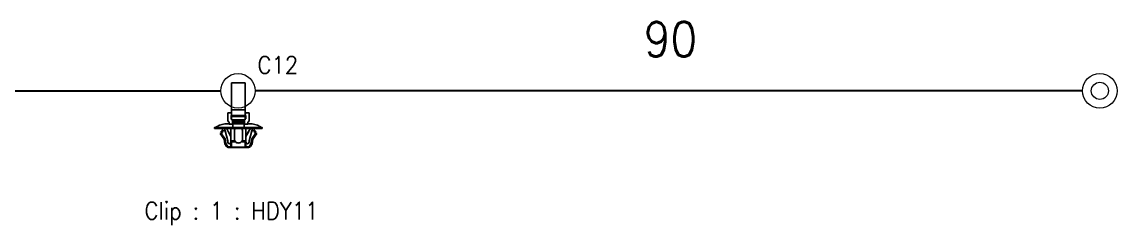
# Model space of a CAD drawing. Header units: inches. Extents: x 47316 to 59086, y 3141 to 11743.
# Drawn here: x 51448.6 to 51607.1, y 10928.3 to 10957.8 of the extents above; entities that cross this region are included whole.
import ezdxf

# ---------------------------------------------------------------- set-up
doc = ezdxf.new("R2010")
doc.units = ezdxf.units.IN
doc.header["$MEASUREMENT"] = 0
doc.styles.get("Standard").update_dxf_attribs({"font": ''})
doc.styles.add('样式 100', font='SimSun.ttf', dxfattribs={"width": 0.7, "height": 3.5})
doc.styles.get('Standard').set_extended_font_data('SimSun')
doc.linetypes.add('_VH_FELT_TAPE', pattern='A,0.4,-0.7,["FELT",Standard,S=0.3,R=0,X=-0.5,Y=-0.15],-0.7', length=1.8)

msp = doc.modelspace()

# ---------------------------------------------------------------- linework, layer by layer
at = {"color": 1, "ltscale": 0.378893}
msp.add_line((51478.94, 10945.03), (51478.94, 10948.93), dxfattribs=at)
at = {"color": 1, "ltscale": 0.15}
for p, q in [((51478.94, 10948.93), (51480.91, 10948.93)), ((51480.91, 10945.03), (51478.94, 10945.03)), ((51480.91, 10945.03), (51478.94, 10945.03)), ((51478.94, 10944.05), (51480.91, 10944.05)), ((51480.91, 10944.05), (51478.94, 10944.05)), ((51480.91, 10943.56), (51478.94, 10943.56)), ((51480.91, 10943.56), (51478.94, 10943.56)), ((51478.94, 10939.6), (51480.91, 10939.6)), ((51480.91, 10939.6), (51478.94, 10939.6))]:
    msp.add_line(p, q, dxfattribs=at)
at = {"color": 1, "ltscale": 0.0272}
msp.add_line((51478.94, 10948.84), (51478.94, 10948.93), dxfattribs=at)
at = {"color": 1, "ltscale": 0.37888}
msp.add_line((51478.94, 10945.03), (51478.94, 10948.93), dxfattribs=at)
at = {"color": 1, "ltscale": 0.027199}
msp.add_line((51478.94, 10948.93), (51478.94, 10948.84), dxfattribs=at)
at = {"color": 1, "ltscale": 0.378897}
msp.add_line((51480.91, 10948.93), (51480.91, 10945.03), dxfattribs=at)
at = {"color": 1, "ltscale": 0.215019}
msp.add_line((51480.91, 10946.25), (51480.91, 10948.93), dxfattribs=at)
at = {"color": 1, "ltscale": 0.315749}
msp.add_line((51480.91, 10948.93), (51480.91, 10945.37), dxfattribs=at)
at = {"color": 1, "ltscale": 0.378905}
msp.add_line((51480.91, 10945.03), (51480.91, 10948.93), dxfattribs=at)
at = {"color": 1, "ltscale": 0.315758}
msp.add_line((51480.91, 10948.93), (51480.91, 10945.37), dxfattribs=at)
at = {"color": 1, "ltscale": 0.179182}
msp.add_line((51480.91, 10946.39), (51480.91, 10948.74), dxfattribs=at)
at = {"color": 142, "linetype": '_VH_FELT_TAPE', "lineweight": 30, "ltscale": 5}
for p, q in [((51380.23, 10947.78), (51477.36, 10947.78)), ((51602.08, 10947.78), (51482.36, 10947.78))]:
    msp.add_line(p, q, dxfattribs=at)
at = {"color": 1, "ltscale": 0.142593}
msp.add_line((51478.94, 10946), (51478.94, 10947.87), dxfattribs=at)
at = {"color": 1, "ltscale": 0.142589}
msp.add_line((51478.94, 10947.87), (51478.94, 10946), dxfattribs=at)
at = {"color": 1, "ltscale": 0.026669}
for p, q in [((51480.91, 10946.39), (51480.91, 10946.04)), ((51480.91, 10946.04), (51480.91, 10946.39)), ((51480.91, 10946.25), (51480.91, 10945.9))]:
    msp.add_line(p, q, dxfattribs=at)
at = {"color": 1, "ltscale": 0.108633}
msp.add_line((51480.91, 10944.61), (51480.91, 10946.04), dxfattribs=at)
at = {"color": 1, "ltscale": 0.076392}
msp.add_line((51480.91, 10945.03), (51480.91, 10946.04), dxfattribs=at)
at = {"color": 1, "ltscale": 0.098454}
msp.add_line((51480.91, 10944.61), (51480.91, 10945.9), dxfattribs=at)
at = {"color": 1, "ltscale": 0.057913}
msp.add_line((51480.91, 10944.61), (51480.91, 10945.37), dxfattribs=at)
at = {"color": 1, "ltscale": 0.039999}
for p, q in [((51478.38, 10944.61), (51478.91, 10944.61)), ((51478.38, 10944.61), (51478.91, 10944.61)), ((51480.94, 10944.61), (51481.47, 10944.61)), ((51480.94, 10944.61), (51481.47, 10944.61))]:
    msp.add_line(p, q, dxfattribs=at)
at = {"color": 1, "ltscale": 0.022501}
for p, q in [((51478.38, 10944.61), (51478.38, 10944.31)), ((51478.38, 10944.31), (51478.38, 10944.61)), ((51481.47, 10944.61), (51481.47, 10944.31)), ((51481.47, 10944.61), (51481.47, 10944.31))]:
    msp.add_line(p, q, dxfattribs=at)
at = {"color": 1, "ltscale": 0.064999}
for p, q in [((51478.38, 10944.31), (51478.38, 10943.46)), ((51478.38, 10943.46), (51478.38, 10944.31)), ((51481.47, 10944.31), (51481.47, 10943.46)), ((51481.47, 10944.31), (51481.47, 10943.46))]:
    msp.add_line(p, q, dxfattribs=at)
at = {"color": 1, "ltscale": 0.002499}
for p, q in [((51478.87, 10944.18), (51478.91, 10944.18)), ((51478.91, 10944.18), (51478.87, 10944.18)), ((51478.91, 10944.18), (51478.87, 10944.18)), ((51478.91, 10944.61), (51478.94, 10944.61)), ((51478.94, 10944.38), (51478.91, 10944.38)), ((51478.91, 10944.38), (51478.94, 10944.38)), ((51478.94, 10943.75), (51478.91, 10943.75)), ((51478.91, 10943.75), (51478.94, 10943.75)), ((51478.94, 10943.75), (51478.91, 10943.75)), ((51480.91, 10944.61), (51480.94, 10944.61)), ((51480.94, 10944.38), (51480.91, 10944.38)), ((51480.91, 10944.38), (51480.94, 10944.38)), ((51480.94, 10943.75), (51480.91, 10943.75)), ((51480.91, 10943.75), (51480.94, 10943.75)), ((51480.94, 10943.75), (51480.91, 10943.75)), ((51480.97, 10944.18), (51480.94, 10944.18)), ((51480.97, 10944.18), (51480.94, 10944.18))]:
    msp.add_line(p, q, dxfattribs=at)
at = {"color": 1, "ltscale": 0.035001}
for p, q in [((51478.87, 10943.72), (51478.87, 10944.18)), ((51478.87, 10943.72), (51478.87, 10944.18)), ((51478.87, 10944.18), (51478.87, 10943.72)), ((51480.97, 10944.18), (51480.97, 10943.72)), ((51480.97, 10943.72), (51480.97, 10944.18)), ((51480.74, 10942.34), (51480.74, 10942.8)), ((51480.74, 10942.34), (51480.74, 10942.8))]:
    msp.add_line(p, q, dxfattribs=at)
at = {"color": 1, "ltscale": 0.004999}
for p, q in [((51478.94, 10943.72), (51478.87, 10943.72)), ((51478.87, 10943.72), (51478.94, 10943.72)), ((51480.97, 10943.72), (51480.91, 10943.72)), ((51480.91, 10943.72), (51480.97, 10943.72))]:
    msp.add_line(p, q, dxfattribs=at)
at = {"color": 1, "ltscale": 0.0175}
for p, q in [((51478.91, 10944.61), (51478.91, 10944.38)), ((51478.91, 10944.38), (51478.91, 10944.61)), ((51480.94, 10944.61), (51480.94, 10944.38)), ((51480.94, 10944.61), (51480.94, 10944.38)), ((51480.94, 10944.38), (51480.94, 10944.61))]:
    msp.add_line(p, q, dxfattribs=at)
at = {"color": 1, "ltscale": 2.6e-05}
for p, q in [((51478.91, 10944.61), (51478.91, 10944.61)), ((51480.94, 10944.61), (51480.94, 10944.61))]:
    msp.add_line(p, q, dxfattribs=at)
at = {"color": 1, "ltscale": 0.032501}
for p, q in [((51478.91, 10944.18), (51478.91, 10943.75)), ((51478.91, 10943.75), (51478.91, 10944.18)), ((51480.94, 10944.18), (51480.94, 10943.75)), ((51480.94, 10944.18), (51480.94, 10943.75))]:
    msp.add_line(p, q, dxfattribs=at)
at = {"color": 1, "ltscale": 0.154999}
for p, q in [((51480.94, 10944.18), (51478.91, 10944.18)), ((51478.91, 10944.18), (51480.94, 10944.18))]:
    msp.add_line(p, q, dxfattribs=at)
at = {"color": 1, "ltscale": 0.0644}
for p, q in [((51478.94, 10945.03), (51478.94, 10944.19)), ((51478.94, 10944.19), (51478.94, 10945.03)), ((51480.91, 10944.19), (51480.91, 10945.03)), ((51480.91, 10944.19), (51480.91, 10945.03))]:
    msp.add_line(p, q, dxfattribs=at)
at = {"color": 1, "ltscale": 0.0375}
for p, q in [((51478.94, 10943.56), (51478.94, 10944.05)), ((51478.94, 10943.56), (51478.94, 10944.05)), ((51480.91, 10944.05), (51480.91, 10943.56)), ((51480.91, 10943.56), (51480.91, 10944.05))]:
    msp.add_line(p, q, dxfattribs=at)
at = {"color": 1, "ltscale": 0.0075}
for p, q in [((51479.27, 10944.28), (51479.27, 10944.18)), ((51479.27, 10944.18), (51479.27, 10944.28)), ((51479.6, 10944.18), (51479.6, 10944.28)), ((51479.6, 10944.28), (51479.6, 10944.18)), ((51480.25, 10944.28), (51480.25, 10944.18)), ((51480.25, 10944.18), (51480.25, 10944.28)), ((51480.58, 10944.18), (51480.58, 10944.28)), ((51480.58, 10944.28), (51480.58, 10944.18)), ((51476.48, 10942.44), (51476.48, 10942.34)), ((51476.48, 10942.34), (51476.48, 10942.44)), ((51479.1, 10942.34), (51479.1, 10942.44)), ((51479.1, 10942.44), (51479.1, 10942.34)), ((51480.74, 10942.44), (51480.74, 10942.34)), ((51480.74, 10942.34), (51480.74, 10942.44)), ((51483.37, 10942.44), (51483.37, 10942.34)), ((51483.37, 10942.34), (51483.37, 10942.44)), ((51478.57, 10939.55), (51478.57, 10939.65)), ((51478.57, 10939.55), (51478.57, 10939.65)), ((51481.01, 10939.55), (51481.01, 10939.65)), ((51481.28, 10939.65), (51481.28, 10939.55)), ((51481.28, 10939.65), (51481.28, 10939.55))]:
    msp.add_line(p, q, dxfattribs=at)
at = {"color": 1, "ltscale": 0.000368}
msp.add_line((51479.27, 10944.19), (51479.27, 10944.18), dxfattribs=at)
at = {"color": 1, "ltscale": 0.025}
for p, q in [((51479.27, 10944.19), (51479.6, 10944.19)), ((51479.27, 10944.19), (51479.6, 10944.19)), ((51480.25, 10944.19), (51480.58, 10944.19)), ((51480.25, 10944.19), (51480.58, 10944.19)), ((51480.25, 10944.18), (51480.58, 10944.18)), ((51481.47, 10944.28), (51481.47, 10944.61))]:
    msp.add_line(p, q, dxfattribs=at)
at = {"color": 1, "ltscale": 0.023056}
msp.add_line((51479.29, 10944.18), (51479.6, 10944.18), dxfattribs=at)
at = {"color": 1, "ltscale": 0.000322}
msp.add_line((51480.25, 10944.18), (51480.25, 10944.19), dxfattribs=at)
at = {"color": 1, "ltscale": 0.002502}
msp.add_line((51480.91, 10943.72), (51480.91, 10943.75), dxfattribs=at)
at = {"color": 1, "ltscale": 0.021939}
msp.add_line((51480.94, 10944.18), (51480.94, 10943.89), dxfattribs=at)
at = {"color": 1, "ltscale": 0.010562}
msp.add_line((51480.94, 10943.75), (51480.94, 10943.89), dxfattribs=at)
at = {"color": 1, "ltscale": 0.000629}
msp.add_line((51480.97, 10944.18), (51480.97, 10944.18), dxfattribs=at)
at = {"color": 1, "ltscale": 0.0625}
msp.add_line((51481.47, 10943.46), (51481.47, 10944.28), dxfattribs=at)
at = {"color": 1, "ltscale": 0.2}
for p, q in [((51476.48, 10942.44), (51479.1, 10942.44)), ((51479.1, 10942.44), (51476.48, 10942.44)), ((51479.1, 10942.34), (51476.48, 10942.34)), ((51479.1, 10942.34), (51476.48, 10942.34)), ((51480.74, 10942.44), (51483.37, 10942.44)), ((51480.74, 10942.44), (51483.37, 10942.44)), ((51480.74, 10942.34), (51483.37, 10942.34)), ((51483.37, 10942.34), (51480.74, 10942.34))]:
    msp.add_line(p, q, dxfattribs=at)
at = {"color": 1, "ltscale": 0.087396}
for p, q in [((51476.48, 10942.34), (51477.62, 10942.34)), ((51476.48, 10942.34), (51477.62, 10942.34)), ((51483.37, 10942.34), (51482.22, 10942.34))]:
    msp.add_line(p, q, dxfattribs=at)
at = {"color": 1, "ltscale": 0.027499}
for p, q in [((51477.63, 10941.98), (51477.63, 10942.34)), ((51477.63, 10942.34), (51477.63, 10941.98)), ((51482.22, 10941.98), (51482.22, 10942.34)), ((51482.22, 10942.34), (51482.22, 10941.98))]:
    msp.add_line(p, q, dxfattribs=at)
at = {"color": 1, "ltscale": 0.020602}
for p, q in [((51477.9, 10942.34), (51478.17, 10942.34)), ((51477.9, 10942.34), (51478.17, 10942.34)), ((51481.95, 10942.34), (51481.68, 10942.34))]:
    msp.add_line(p, q, dxfattribs=at)
at = {"color": 1, "ltscale": 0.028456}
for p, q in [((51478, 10941.98), (51477.9, 10942.34)), ((51477.9, 10942.34), (51478, 10941.98)), ((51481.85, 10941.98), (51481.95, 10942.34)), ((51481.95, 10942.34), (51481.85, 10941.98))]:
    msp.add_line(p, q, dxfattribs=at)
at = {"color": 1, "ltscale": 0.047501}
for p, q in [((51478.58, 10943), (51477.95, 10943)), ((51477.95, 10943), (51478.58, 10943)), ((51481.89, 10943), (51481.27, 10943)), ((51481.27, 10943), (51481.89, 10943))]:
    msp.add_line(p, q, dxfattribs=at)
at = {"color": 1, "ltscale": 0.015242}
for p, q in [((51478.27, 10942.17), (51478.17, 10942.34)), ((51481.68, 10942.34), (51481.58, 10942.17))]:
    msp.add_line(p, q, dxfattribs=at)
at = {"color": 1, "ltscale": 0.015215}
msp.add_line((51478.17, 10942.34), (51478.27, 10942.17), dxfattribs=at)
at = {"color": 1, "ltscale": 0.026985}
for p, q in [((51478.45, 10941.86), (51478.27, 10942.17)), ((51481.58, 10942.17), (51481.4, 10941.86))]:
    msp.add_line(p, q, dxfattribs=at)
at = {"color": 1, "ltscale": 0.02701}
msp.add_line((51478.27, 10942.17), (51478.45, 10941.86), dxfattribs=at)
at = {"color": 1, "ltscale": 0.017476}
for p, q in [((51478.58, 10943.18), (51478.58, 10942.95)), ((51481.27, 10943.18), (51481.27, 10942.95))]:
    msp.add_line(p, q, dxfattribs=at)
at = {"color": 1, "ltscale": 0.017471}
for p, q in [((51478.58, 10942.95), (51478.58, 10943.18)), ((51481.27, 10942.95), (51481.27, 10943.18))]:
    msp.add_line(p, q, dxfattribs=at)
at = {"color": 1, "ltscale": 0.00369}
for p, q in [((51478.58, 10943), (51478.58, 10942.95)), ((51481.27, 10942.95), (51481.27, 10943))]:
    msp.add_line(p, q, dxfattribs=at)
at = {"color": 1, "ltscale": 0.089999}
for p, q in [((51478.84, 10941.16), (51478.84, 10942.34)), ((51478.84, 10942.34), (51478.84, 10941.16)), ((51481.01, 10942.34), (51481.01, 10941.16)), ((51481.01, 10941.16), (51481.01, 10942.34))]:
    msp.add_line(p, q, dxfattribs=at)
at = {"color": 1, "ltscale": 0.040002}
for p, q in [((51479.07, 10943.03), (51479.07, 10943.56)), ((51479.07, 10943.03), (51479.07, 10943.56)), ((51479.07, 10943.56), (51479.07, 10943.03)), ((51480.78, 10943.56), (51480.78, 10943.03)), ((51480.78, 10943.03), (51480.78, 10943.56))]:
    msp.add_line(p, q, dxfattribs=at)
at = {"color": 1, "ltscale": 0.017502}
for p, q in [((51479.07, 10943.56), (51479.3, 10943.56)), ((51480.55, 10943.56), (51480.78, 10943.56))]:
    msp.add_line(p, q, dxfattribs=at)
at = {"color": 1, "ltscale": 0.129999}
for p, q in [((51480.78, 10943.03), (51479.07, 10943.03)), ((51479.07, 10943.03), (51480.78, 10943.03))]:
    msp.add_line(p, q, dxfattribs=at)
at = {"color": 1, "ltscale": 0.040569}
for p, q in [((51479.1, 10942.44), (51479.1, 10942.97)), ((51480.74, 10942.97), (51480.74, 10942.44))]:
    msp.add_line(p, q, dxfattribs=at)
at = {"color": 1, "ltscale": 0.125}
for p, q in [((51479.1, 10942.97), (51480.74, 10942.97)), ((51480.74, 10942.97), (51479.1, 10942.97)), ((51479.1, 10942.44), (51480.74, 10942.44)), ((51480.74, 10942.44), (51479.1, 10942.44)), ((51479.1, 10942.34), (51480.74, 10942.34)), ((51480.74, 10942.34), (51479.1, 10942.34))]:
    msp.add_line(p, q, dxfattribs=at)
at = {"color": 1, "ltscale": 0.040567}
for p, q in [((51479.1, 10942.97), (51479.1, 10942.44)), ((51480.74, 10942.97), (51480.74, 10942.44))]:
    msp.add_line(p, q, dxfattribs=at)
at = {"color": 1, "ltscale": 0.02751}
msp.add_line((51479.1, 10942.44), (51479.1, 10942.8), dxfattribs=at)
msp.add_line((51479.1, 10942.44), (51479.1, 10942.8), dxfattribs=at)
at = {"color": 1, "ltscale": 0.00087}
for p, q in [((51479.3, 10943.55), (51479.3, 10943.56)), ((51479.3, 10943.56), (51479.3, 10943.55)), ((51480.55, 10943.55), (51480.55, 10943.56)), ((51480.55, 10943.56), (51480.55, 10943.55))]:
    msp.add_line(p, q, dxfattribs=at)
at = {"color": 1, "ltscale": 0.095001}
for p, q in [((51480.55, 10943.55), (51479.3, 10943.55)), ((51479.3, 10943.55), (51480.55, 10943.55)), ((51480.55, 10943.45), (51479.3, 10943.45)), ((51479.3, 10943.45), (51480.55, 10943.45)), ((51479.3, 10943.21), (51480.55, 10943.21)), ((51480.55, 10943.21), (51479.3, 10943.21)), ((51479.3, 10943.05), (51480.55, 10943.05))]:
    msp.add_line(p, q, dxfattribs=at)
at = {"color": 1, "ltscale": 0.007443}
for p, q in [((51479.3, 10943.45), (51479.3, 10943.55)), ((51479.3, 10943.55), (51479.3, 10943.45)), ((51480.55, 10943.45), (51480.55, 10943.55)), ((51480.55, 10943.55), (51480.55, 10943.45))]:
    msp.add_line(p, q, dxfattribs=at)
at = {"color": 1, "ltscale": 0.017839}
for p, q in [((51479.3, 10943.21), (51479.3, 10943.45)), ((51479.3, 10943.45), (51479.3, 10943.21)), ((51480.55, 10943.21), (51480.55, 10943.45)), ((51480.55, 10943.45), (51480.55, 10943.21))]:
    msp.add_line(p, q, dxfattribs=at)
at = {"color": 1, "ltscale": 0.012407}
for p, q in [((51479.3, 10943.05), (51479.3, 10943.21)), ((51480.55, 10943.05), (51480.55, 10943.21))]:
    msp.add_line(p, q, dxfattribs=at)
at = {"color": 1, "ltscale": 0.013841}
for p, q in [((51479.3, 10943.21), (51479.3, 10943.03)), ((51480.55, 10943.03), (51480.55, 10943.21))]:
    msp.add_line(p, q, dxfattribs=at)
at = {"color": 1, "ltscale": 0.001447}
msp.add_line((51479.3, 10943.05), (51479.3, 10943.03), dxfattribs=at)
at = {"color": 1, "ltscale": 0.023952}
msp.add_line((51480.55, 10943.24), (51480.55, 10943.56), dxfattribs=at)
at = {"color": 1, "ltscale": 0.014789}
msp.add_line((51480.55, 10943.23), (51480.55, 10943.03), dxfattribs=at)
at = {"color": 1, "ltscale": 0.013786}
msp.add_line((51481.27, 10943), (51481.27, 10943.18), dxfattribs=at)
at = {"color": 1, "ltscale": 0.02697}
msp.add_line((51481.4, 10941.86), (51481.58, 10942.17), dxfattribs=at)
at = {"color": 1, "ltscale": 0.015289}
msp.add_line((51481.58, 10942.17), (51481.68, 10942.34), dxfattribs=at)
at = {"color": 1, "ltscale": 0.020749}
msp.add_line((51481.68, 10942.34), (51481.95, 10942.34), dxfattribs=at)
at = {"color": 1, "ltscale": 0.0875}
for p, q in [((51482.22, 10942.34), (51483.37, 10942.34)), ((51479.33, 10941.95), (51479.33, 10940.8)), ((51479.33, 10940.8), (51479.33, 10941.95)), ((51479.33, 10940.8), (51479.33, 10941.95)), ((51480.52, 10940.8), (51480.52, 10941.95)), ((51480.52, 10941.95), (51480.52, 10940.8))]:
    msp.add_line(p, q, dxfattribs=at)
at = {"color": 1, "ltscale": 0.019025}
msp.add_line((51477.49, 10941.67), (51477.26, 10941.57), dxfattribs=at)
at = {"color": 1, "ltscale": 0.006177}
msp.add_line((51477.35, 10941.57), (51477.26, 10941.57), dxfattribs=at)
at = {"color": 1, "ltscale": 0.006165}
for p, q in [((51477.26, 10941.57), (51477.35, 10941.57)), ((51477.84, 10940.77), (51477.92, 10940.77)), ((51477.84, 10940.77), (51477.92, 10940.77))]:
    msp.add_line(p, q, dxfattribs=at)
at = {"color": 1, "ltscale": 0.075271}
for p, q in [((51477.26, 10941.57), (51477.84, 10940.77)), ((51477.92, 10940.77), (51477.35, 10941.57)), ((51482.5, 10941.57), (51481.93, 10940.77)), ((51481.93, 10940.77), (51482.5, 10941.57)), ((51482.01, 10940.77), (51482.58, 10941.57))]:
    msp.add_line(p, q, dxfattribs=at)
at = {"color": 1, "ltscale": 0.075264}
msp.add_line((51477.92, 10940.77), (51477.35, 10941.57), dxfattribs=at)
at = {"color": 1, "ltscale": 0.018174}
msp.add_line((51477.63, 10941.98), (51477.4, 10941.92), dxfattribs=at)
at = {"color": 1, "ltscale": 0.000925}
msp.add_line((51477.4, 10941.92), (51477.41, 10941.92), dxfattribs=at)
at = {"color": 1, "ltscale": 0.020195}
for p, q in [((51477.4, 10941.92), (51477.49, 10941.67)), ((51477.51, 10941.92), (51477.6, 10941.67)), ((51477.6, 10941.67), (51477.51, 10941.92)), ((51482.34, 10941.92), (51482.24, 10941.67)), ((51482.24, 10941.67), (51482.34, 10941.92)), ((51482.35, 10941.67), (51482.45, 10941.92))]:
    msp.add_line(p, q, dxfattribs=at)
at = {"color": 1, "ltscale": 0.000912}
for p, q in [((51477.41, 10941.92), (51477.4, 10941.92)), ((51482.35, 10941.67), (51482.34, 10941.67))]:
    msp.add_line(p, q, dxfattribs=at)
at = {"color": 1, "ltscale": 0.002823}
msp.add_line((51477.41, 10941.92), (51477.44, 10941.92), dxfattribs=at)
at = {"color": 1, "ltscale": 0.00282}
for p, q in [((51477.44, 10941.92), (51477.41, 10941.92)), ((51482.34, 10941.67), (51482.3, 10941.67))]:
    msp.add_line(p, q, dxfattribs=at)
at = {"color": 1, "ltscale": 0.004681}
for p, q in [((51477.44, 10941.92), (51477.51, 10941.92)), ((51477.51, 10941.92), (51477.44, 10941.92))]:
    msp.add_line(p, q, dxfattribs=at)
at = {"color": 1, "ltscale": 0.013619}
for p, q in [((51477.6, 10941.67), (51477.44, 10941.6)), ((51477.44, 10941.6), (51477.6, 10941.67)), ((51482.24, 10941.67), (51482.41, 10941.6)), ((51482.41, 10941.6), (51482.24, 10941.67))]:
    msp.add_line(p, q, dxfattribs=at)
at = {"color": 1, "ltscale": 0.074459}
for p, q in [((51477.44, 10941.6), (51478.01, 10940.8)), ((51478.01, 10940.8), (51477.44, 10941.6)), ((51482.41, 10941.6), (51481.84, 10940.8)), ((51481.84, 10940.8), (51482.41, 10941.6))]:
    msp.add_line(p, q, dxfattribs=at)
at = {"color": 1, "ltscale": 0.000327}
msp.add_line((51477.5, 10941.67), (51477.49, 10941.67), dxfattribs=at)
at = {"color": 1, "ltscale": 0.008441}
for p, q in [((51477.49, 10941.67), (51477.6, 10941.67)), ((51477.63, 10941.98), (51477.74, 10941.98)), ((51477.74, 10941.98), (51477.63, 10941.98))]:
    msp.add_line(p, q, dxfattribs=at)
at = {"color": 1, "ltscale": 0.008429}
for p, q in [((51477.6, 10941.67), (51477.49, 10941.67)), ((51482.34, 10941.92), (51482.45, 10941.92))]:
    msp.add_line(p, q, dxfattribs=at)
at = {"color": 1, "ltscale": 0.00033}
for p, q in [((51477.49, 10941.67), (51477.5, 10941.67)), ((51477.63, 10941.98), (51477.63, 10941.98)), ((51482.22, 10941.98), (51482.22, 10941.98))]:
    msp.add_line(p, q, dxfattribs=at)
at = {"color": 1, "ltscale": 0.001593}
msp.add_line((51477.52, 10941.67), (51477.5, 10941.67), dxfattribs=at)
at = {"color": 1, "ltscale": 0.003809}
msp.add_line((51477.5, 10941.67), (51477.55, 10941.67), dxfattribs=at)
at = {"color": 1, "ltscale": 0.018199}
for p, q in [((51477.74, 10941.98), (51477.51, 10941.92)), ((51477.51, 10941.92), (51477.74, 10941.98)), ((51482.11, 10941.98), (51482.34, 10941.92)), ((51482.34, 10941.92), (51482.11, 10941.98))]:
    msp.add_line(p, q, dxfattribs=at)
at = {"color": 1, "ltscale": 0.004291}
msp.add_line((51477.55, 10941.67), (51477.6, 10941.67), dxfattribs=at)
at = {"color": 1, "ltscale": 0.000286}
msp.add_line((51477.63, 10941.98), (51477.63, 10941.98), dxfattribs=at)
msp.add_line((51477.63, 10941.98), (51477.63, 10941.98), dxfattribs=at)
at = {"color": 1, "ltscale": 0.008432}
msp.add_line((51477.74, 10941.98), (51477.63, 10941.98), dxfattribs=at)
at = {"color": 1, "ltscale": 0.002209}
msp.add_line((51477.66, 10941.98), (51477.63, 10941.98), dxfattribs=at)
at = {"color": 1, "ltscale": 0.000342}
for p, q in [((51477.63, 10941.98), (51477.63, 10941.98)), ((51482.22, 10941.98), (51482.22, 10941.98))]:
    msp.add_line(p, q, dxfattribs=at)
at = {"color": 1, "ltscale": 0.003674}
for p, q in [((51477.63, 10941.98), (51477.68, 10941.98)), ((51482.17, 10941.98), (51482.22, 10941.98))]:
    msp.add_line(p, q, dxfattribs=at)
at = {"color": 1, "ltscale": 0.00434}
msp.add_line((51477.68, 10941.98), (51477.74, 10941.98), dxfattribs=at)
at = {"color": 1, "ltscale": 0.019785}
for p, q in [((51478, 10941.98), (51477.74, 10941.98)), ((51477.74, 10941.98), (51478, 10941.98)), ((51481.85, 10941.98), (51482.11, 10941.98)), ((51482.11, 10941.98), (51481.85, 10941.98))]:
    msp.add_line(p, q, dxfattribs=at)
at = {"color": 1, "ltscale": 0.05076}
for p, q in [((51477.84, 10940.77), (51477.95, 10940.11)), ((51481.89, 10940.11), (51482.01, 10940.77))]:
    msp.add_line(p, q, dxfattribs=at)
at = {"color": 1, "ltscale": 0.002621}
for p, q in [((51477.95, 10940.78), (51477.92, 10940.77)), ((51477.92, 10940.77), (51477.95, 10940.78)), ((51481.93, 10940.77), (51481.89, 10940.78)), ((51481.89, 10940.78), (51481.93, 10940.77))]:
    msp.add_line(p, q, dxfattribs=at)
at = {"color": 1, "ltscale": 0.050769}
msp.add_line((51478.04, 10940.11), (51477.92, 10940.77), dxfattribs=at)
at = {"color": 1, "ltscale": 0.050773}
for p, q in [((51478.04, 10940.11), (51477.92, 10940.77)), ((51481.93, 10940.77), (51481.81, 10940.11)), ((51481.81, 10940.11), (51481.93, 10940.77))]:
    msp.add_line(p, q, dxfattribs=at)
at = {"color": 1, "ltscale": 0.000205}
for p, q in [((51477.96, 10940.78), (51477.95, 10940.78)), ((51477.95, 10940.78), (51477.96, 10940.78)), ((51481.89, 10940.78), (51481.89, 10940.78)), ((51481.89, 10940.78), (51481.89, 10940.78))]:
    msp.add_line(p, q, dxfattribs=at)
at = {"color": 1, "ltscale": 0.004321}
for p, q in [((51478.01, 10940.8), (51477.96, 10940.78)), ((51477.96, 10940.78), (51478.01, 10940.8)), ((51481.89, 10940.78), (51481.84, 10940.8)), ((51481.84, 10940.8), (51481.89, 10940.78))]:
    msp.add_line(p, q, dxfattribs=at)
at = {"color": 1, "ltscale": 0.11383}
for p, q in [((51478.38, 10940.54), (51478, 10941.98)), ((51478, 10941.98), (51478.38, 10940.54)), ((51481.47, 10940.54), (51481.85, 10941.98)), ((51481.85, 10941.98), (51481.47, 10940.54))]:
    msp.add_line(p, q, dxfattribs=at)
at = {"color": 1, "ltscale": 0.051095}
for p, q in [((51478.01, 10940.8), (51478.12, 10940.14)), ((51478.12, 10940.14), (51478.01, 10940.8)), ((51481.84, 10940.8), (51481.72, 10940.14)), ((51481.72, 10940.14), (51481.84, 10940.8))]:
    msp.add_line(p, q, dxfattribs=at)
at = {"color": 1, "ltscale": 0.014999}
for p, q in [((51478.38, 10940.34), (51478.38, 10940.54)), ((51478.38, 10940.34), (51478.38, 10940.54)), ((51478.38, 10940.54), (51478.38, 10940.34)), ((51481.47, 10940.34), (51481.47, 10940.54)), ((51481.47, 10940.54), (51481.47, 10940.34))]:
    msp.add_line(p, q, dxfattribs=at)
at = {"color": 1, "ltscale": 0.064963}
msp.add_line((51478.42, 10941.9), (51478.84, 10941.16), dxfattribs=at)
at = {"color": 1, "ltscale": 0.061156}
for p, q in [((51478.84, 10941.16), (51478.45, 10941.86)), ((51481.4, 10941.86), (51481.01, 10941.16))]:
    msp.add_line(p, q, dxfattribs=at)
at = {"color": 1, "ltscale": 0.061161}
msp.add_line((51478.45, 10941.86), (51478.84, 10941.16), dxfattribs=at)
at = {"color": 1, "ltscale": 0.039936}
for p, q in [((51478.84, 10940.64), (51478.84, 10941.16)), ((51478.84, 10941.16), (51478.84, 10940.64)), ((51481.01, 10941.16), (51481.01, 10940.64)), ((51481.01, 10940.64), (51481.01, 10941.16))]:
    msp.add_line(p, q, dxfattribs=at)
at = {"color": 1, "ltscale": 0.082565}
for p, q in [((51478.84, 10940.64), (51478.84, 10939.55)), ((51478.84, 10939.55), (51478.84, 10940.64)), ((51481.01, 10939.55), (51481.01, 10940.64)), ((51481.01, 10940.64), (51481.01, 10939.55))]:
    msp.add_line(p, q, dxfattribs=at)
at = {"color": 1, "ltscale": 0.041339}
for p, q in [((51479.4, 10940.53), (51478.86, 10940.53)), ((51478.86, 10940.53), (51479.4, 10940.53)), ((51480.99, 10940.53), (51480.45, 10940.53)), ((51480.45, 10940.53), (51480.99, 10940.53))]:
    msp.add_line(p, q, dxfattribs=at)
at = {"color": 1, "ltscale": 0.002635}
for p, q in [((51478.86, 10940.53), (51478.87, 10940.49)), ((51480.98, 10940.49), (51480.99, 10940.53))]:
    msp.add_line(p, q, dxfattribs=at)
at = {"color": 1, "ltscale": 0.002634}
for p, q in [((51478.87, 10940.49), (51478.86, 10940.53)), ((51480.99, 10940.53), (51480.98, 10940.49))]:
    msp.add_line(p, q, dxfattribs=at)
at = {"color": 1, "ltscale": 0.065039}
msp.add_line((51481.01, 10941.16), (51481.43, 10941.9), dxfattribs=at)
at = {"color": 1, "ltscale": 0.06116}
msp.add_line((51481.01, 10941.16), (51481.4, 10941.86), dxfattribs=at)
at = {"color": 1, "ltscale": 0.040697}
msp.add_line((51481.01, 10941.28), (51481.01, 10941.82), dxfattribs=at)
at = {"color": 1, "ltscale": 0.040701}
msp.add_line((51481.01, 10941.82), (51481.01, 10941.28), dxfattribs=at)
at = {"color": 1, "ltscale": 0.048712}
msp.add_line((51481.01, 10940.52), (51481.01, 10941.16), dxfattribs=at)
at = {"color": 1, "ltscale": 0.008279}
msp.add_line((51481.01, 10940.41), (51481.01, 10940.52), dxfattribs=at)
at = {"color": 1, "ltscale": 0.006168}
for p, q in [((51481.93, 10940.77), (51482.01, 10940.77)), ((51482.01, 10940.77), (51481.93, 10940.77))]:
    msp.add_line(p, q, dxfattribs=at)
at = {"color": 1, "ltscale": 0.006299}
msp.add_line((51482.11, 10941.98), (51482.19, 10941.98), dxfattribs=at)
at = {"color": 1, "ltscale": 0.006305}
msp.add_line((51482.19, 10941.98), (51482.11, 10941.98), dxfattribs=at)
at = {"color": 1, "ltscale": 0.00329}
msp.add_line((51482.13, 10941.98), (51482.17, 10941.98), dxfattribs=at)
at = {"color": 1, "ltscale": 0.006641}
msp.add_line((51482.22, 10941.98), (51482.14, 10941.98), dxfattribs=at)
at = {"color": 1, "ltscale": 0.001825}
msp.add_line((51482.22, 10941.98), (51482.19, 10941.98), dxfattribs=at)
at = {"color": 1, "ltscale": 0.002142}
msp.add_line((51482.19, 10941.98), (51482.22, 10941.98), dxfattribs=at)
at = {"color": 1, "ltscale": 0.002136}
msp.add_line((51482.22, 10941.98), (51482.19, 10941.98), dxfattribs=at)
at = {"color": 1, "ltscale": 0.018183}
msp.add_line((51482.45, 10941.92), (51482.22, 10941.98), dxfattribs=at)
at = {"color": 1, "ltscale": 0.004715}
msp.add_line((51482.24, 10941.67), (51482.31, 10941.67), dxfattribs=at)
at = {"color": 1, "ltscale": 0.004687}
msp.add_line((51482.3, 10941.67), (51482.24, 10941.67), dxfattribs=at)
at = {"color": 1, "ltscale": 0.002856}
msp.add_line((51482.35, 10941.67), (51482.31, 10941.67), dxfattribs=at)
at = {"color": 1, "ltscale": 0.002869}
msp.add_line((51482.31, 10941.67), (51482.35, 10941.67), dxfattribs=at)
at = {"color": 1, "ltscale": 0.002832}
msp.add_line((51482.31, 10941.67), (51482.34, 10941.67), dxfattribs=at)
at = {"color": 1, "ltscale": 0.008438}
msp.add_line((51482.45, 10941.92), (51482.34, 10941.92), dxfattribs=at)
at = {"color": 1, "ltscale": 0.0009}
msp.add_line((51482.34, 10941.67), (51482.35, 10941.67), dxfattribs=at)
at = {"color": 1, "ltscale": 0.019}
msp.add_line((51482.58, 10941.57), (51482.35, 10941.67), dxfattribs=at)
at = {"color": 1, "ltscale": 0.002185}
msp.add_line((51482.4, 10941.92), (51482.43, 10941.92), dxfattribs=at)
at = {"color": 1, "ltscale": 0.005222}
msp.add_line((51482.57, 10941.57), (51482.5, 10941.57), dxfattribs=at)
at = {"color": 1, "ltscale": 0.005249}
msp.add_line((51482.57, 10941.57), (51482.5, 10941.57), dxfattribs=at)
at = {"color": 1, "ltscale": 0.000903}
msp.add_line((51482.58, 10941.57), (51482.57, 10941.57), dxfattribs=at)
at = {"color": 1, "ltscale": 0.000916}
msp.add_line((51482.58, 10941.57), (51482.57, 10941.57), dxfattribs=at)
at = {"color": 1, "ltscale": 4.3e-05}
msp.add_line((51482.58, 10941.57), (51482.58, 10941.57), dxfattribs=at)
at = {"color": 1, "ltscale": 4.9e-05}
msp.add_line((51482.58, 10941.57), (51482.58, 10941.57), dxfattribs=at)
at = {"color": 1, "ltscale": 0.006219}
msp.add_line((51478.04, 10940.11), (51477.95, 10940.11), dxfattribs=at)
at = {"color": 1, "ltscale": 0.006223}
for p, q in [((51477.95, 10940.11), (51478.04, 10940.11)), ((51481.89, 10940.11), (51481.81, 10940.11)), ((51481.89, 10940.11), (51481.81, 10940.11))]:
    msp.add_line(p, q, dxfattribs=at)
at = {"color": 1, "ltscale": 0.034946}
for p, q in [((51477.95, 10940.11), (51478.19, 10939.71)), ((51481.66, 10939.71), (51481.89, 10940.11))]:
    msp.add_line(p, q, dxfattribs=at)
at = {"color": 1, "ltscale": 0.00266}
for p, q in [((51478.04, 10940.11), (51478.07, 10940.12)), ((51481.78, 10940.12), (51481.81, 10940.11))]:
    msp.add_line(p, q, dxfattribs=at)
at = {"color": 1, "ltscale": 0.002806}
for p, q in [((51478.07, 10940.12), (51478.04, 10940.11)), ((51481.81, 10940.11), (51481.78, 10940.12))]:
    msp.add_line(p, q, dxfattribs=at)
at = {"color": 1, "ltscale": 0.034163}
for p, q in [((51478.26, 10939.72), (51478.04, 10940.11)), ((51481.81, 10940.11), (51481.58, 10939.72))]:
    msp.add_line(p, q, dxfattribs=at)
at = {"color": 1, "ltscale": 0.000128}
for p, q in [((51478.04, 10940.11), (51478.04, 10940.11)), ((51478.04, 10940.11), (51478.04, 10940.11)), ((51481.81, 10940.11), (51481.81, 10940.11))]:
    msp.add_line(p, q, dxfattribs=at)
at = {"color": 1, "ltscale": 0.034208}
for p, q in [((51478.26, 10939.72), (51478.04, 10940.11)), ((51481.58, 10939.72), (51481.81, 10940.11))]:
    msp.add_line(p, q, dxfattribs=at)
at = {"color": 1, "ltscale": 0.004276}
for p, q in [((51478.07, 10940.12), (51478.12, 10940.14)), ((51478.12, 10940.14), (51478.07, 10940.12)), ((51481.78, 10940.12), (51481.72, 10940.14)), ((51481.72, 10940.14), (51481.78, 10940.12))]:
    msp.add_line(p, q, dxfattribs=at)
at = {"color": 1, "ltscale": 0.0329}
for p, q in [((51478.12, 10940.14), (51478.34, 10939.77)), ((51478.34, 10939.77), (51478.12, 10940.14)), ((51481.72, 10940.14), (51481.5, 10939.77)), ((51481.5, 10939.77), (51481.72, 10940.14))]:
    msp.add_line(p, q, dxfattribs=at)
at = {"color": 1, "ltscale": 0.00587}
msp.add_line((51478.19, 10939.71), (51478.26, 10939.72), dxfattribs=at)
at = {"color": 1, "ltscale": 0.005865}
for p, q in [((51478.26, 10939.72), (51478.19, 10939.71)), ((51481.66, 10939.71), (51481.58, 10939.72))]:
    msp.add_line(p, q, dxfattribs=at)
at = {"color": 1, "ltscale": 0.007092}
for p, q in [((51478.26, 10939.72), (51478.34, 10939.77)), ((51478.34, 10939.77), (51478.26, 10939.72)), ((51481.5, 10939.77), (51481.58, 10939.72)), ((51481.58, 10939.72), (51481.5, 10939.77))]:
    msp.add_line(p, q, dxfattribs=at)
at = {"color": 1}
for p, q in [((51478.26, 10939.72), (51478.32, 10939.65)), ((51478.26, 10939.72), (51478.31, 10939.66)), ((51478.31, 10939.66), (51478.36, 10939.61)), ((51478.32, 10939.65), (51478.39, 10939.6)), ((51478.36, 10939.61), (51478.44, 10939.57)), ((51478.39, 10939.6), (51478.48, 10939.56)), ((51478.44, 10939.57), (51478.57, 10939.55)), ((51478.48, 10939.56), (51478.57, 10939.55)), ((51479.53, 10940.36), (51479.64, 10940.28)), ((51479.64, 10940.28), (51479.71, 10940.25)), ((51480.14, 10940.25), (51480.2, 10940.28)), ((51480.2, 10940.28), (51480.32, 10940.36)), ((51481.28, 10939.55), (51481.37, 10939.56)), ((51481.28, 10939.55), (51481.37, 10939.56)), ((51481.37, 10939.56), (51481.46, 10939.6)), ((51481.37, 10939.56), (51481.45, 10939.6)), ((51481.45, 10939.6), (51481.51, 10939.64)), ((51481.46, 10939.6), (51481.53, 10939.65)), ((51481.51, 10939.64), (51481.58, 10939.72)), ((51481.53, 10939.65), (51481.58, 10939.72))]:
    msp.add_line(p, q, dxfattribs=at)
at = {"color": 1, "ltscale": 0.007248}
msp.add_line((51478.57, 10939.55), (51478.47, 10939.55), dxfattribs=at)
at = {"color": 1, "ltscale": 0.001605}
msp.add_line((51478.5, 10939.55), (51478.48, 10939.55), dxfattribs=at)
at = {"color": 1, "ltscale": 0.006183}
msp.add_line((51478.48, 10939.55), (51478.57, 10939.55), dxfattribs=at)
at = {"color": 1, "ltscale": 0.004422}
msp.add_line((51478.57, 10939.55), (51478.51, 10939.55), dxfattribs=at)
at = {"color": 1, "ltscale": 0.012915}
msp.add_line((51478.51, 10939.55), (51478.68, 10939.55), dxfattribs=at)
at = {"color": 1, "ltscale": 0.020941}
for p, q in [((51478.57, 10939.65), (51478.84, 10939.65)), ((51478.84, 10939.65), (51478.57, 10939.65)), ((51478.57, 10939.55), (51478.84, 10939.55)), ((51478.84, 10939.55), (51478.57, 10939.55)), ((51481.28, 10939.65), (51481.01, 10939.65)), ((51481.01, 10939.65), (51481.28, 10939.65)), ((51481.01, 10939.55), (51481.28, 10939.55)), ((51481.28, 10939.55), (51481.01, 10939.55))]:
    msp.add_line(p, q, dxfattribs=at)
at = {"color": 1, "ltscale": 0.012512}
for p, q in [((51478.68, 10939.55), (51478.84, 10939.55)), ((51481.01, 10939.55), (51481.17, 10939.55))]:
    msp.add_line(p, q, dxfattribs=at)
at = {"color": 1, "ltscale": 0.000995}
for p, q in [((51478.84, 10939.55), (51478.85, 10939.55)), ((51478.85, 10939.55), (51478.84, 10939.55)), ((51480.99, 10939.55), (51481.01, 10939.55)), ((51481.01, 10939.55), (51480.99, 10939.55))]:
    msp.add_line(p, q, dxfattribs=at)
at = {"color": 1, "ltscale": 0.163013}
msp.add_line((51480.99, 10939.55), (51478.85, 10939.55), dxfattribs=at)
at = {"color": 1, "ltscale": 0.000399}
msp.add_line((51478.86, 10939.55), (51478.85, 10939.55), dxfattribs=at)
at = {"color": 1, "ltscale": 0.163214}
msp.add_line((51478.85, 10939.55), (51481, 10939.55), dxfattribs=at)
at = {"color": 1, "ltscale": 0.057954}
for p, q in [((51478.94, 10939.6), (51478.94, 10940.36)), ((51478.94, 10940.36), (51478.94, 10939.6)), ((51480.91, 10940.36), (51480.91, 10939.6)), ((51480.91, 10939.6), (51480.91, 10940.36))]:
    msp.add_line(p, q, dxfattribs=at)
at = {"color": 1, "ltscale": 0.044711}
for p, q in [((51478.94, 10940.36), (51479.53, 10940.36)), ((51479.53, 10940.36), (51478.94, 10940.36)), ((51480.32, 10940.36), (51480.91, 10940.36)), ((51480.91, 10940.36), (51480.32, 10940.36))]:
    msp.add_line(p, q, dxfattribs=at)
at = {"color": 1, "ltscale": 0.000598}
msp.add_line((51479.53, 10940.36), (51479.52, 10940.37), dxfattribs=at)
at = {"color": 1, "ltscale": 0.001863}
msp.add_line((51480.34, 10940.38), (51480.32, 10940.36), dxfattribs=at)
at = {"color": 1, "ltscale": 0.000505}
msp.add_line((51480.32, 10940.36), (51480.33, 10940.37), dxfattribs=at)
at = {"color": 1, "ltscale": 0.005516}
msp.add_line((51481.01, 10940.34), (51481.01, 10940.41), dxfattribs=at)
at = {"color": 1, "ltscale": 0.052501}
msp.add_line((51481.01, 10939.65), (51481.01, 10940.34), dxfattribs=at)
at = {"color": 1, "ltscale": 0.015717}
msp.add_line((51481.38, 10939.55), (51481.17, 10939.55), dxfattribs=at)
at = {"color": 1, "ltscale": 0.015729}
msp.add_line((51481.17, 10939.55), (51481.38, 10939.55), dxfattribs=at)
at = {"color": 1, "ltscale": 0.005864}
msp.add_line((51481.66, 10939.71), (51481.58, 10939.72), dxfattribs=at)
at = {"color": 40, "linetype": 'Continuous', "lineweight": 15}
for centre, radius in [((51479.86, 10947.78), 2.5), ((51604.58, 10947.78), 2.5), ((51604.58, 10947.78), 1.25)]:
    msp.add_circle(centre, radius, dxfattribs=at)
at = {"color": 1}
for centre, radius, start, end in [((51478.7, 10938.78), 4.28, 100.0643, 121.3266), ((51478.7, 10938.78), 4.28, 100.0643, 121.3266), ((51478.58, 10943.46), 0.197, 180, 250.5288), ((51478.58, 10943.46), 0.197, 179.9994, 250.5293), ((51478.48, 10943.18), 0.0989, 42.2692, 70.4569), ((51478.48, 10943.18), 0.0994, 0.3156, 70.2132), ((51478.48, 10943.18), 0.0986, 0.0191, 70.5093), ((51479.09, 10937.24), 5.73, 92.4656, 95.098), ((51479.21, 10935.43), 7.55, 92.8258, 94.8248), ((51479.1, 10936.94), 6.03, 89.9937, 92.4893), ((51479.13, 10935.27), 7.7, 90.2174, 92.1704), ((51479.92, 10941.95), 0.591, 138.1918, 180.0256), ((51479.93, 10941.94), 0.6, 138.4852, 179.6729), ((51479.92, 10941.95), 0.59, 138.1546, 162.2965), ((51479.92, 10941.95), 0.591, 359.9756, 41.8187), ((51479.92, 10941.94), 0.6, 0.3271, 41.5148), ((51479.92, 10941.95), 0.595, 0.0484, 17.9134), ((51480.72, 10935.27), 7.7, 87.8296, 89.7826), ((51480.75, 10936.94), 6.03, 87.5108, 90.0061), ((51480.72, 10935.27), 7.7, 87.8296, 89.7826), ((51480.76, 10937.24), 5.73, 84.9018, 87.5345), ((51480.64, 10935.43), 7.55, 85.1752, 87.1742), ((51481.37, 10943.18), 0.0994, 109.7868, 179.6844), ((51481.37, 10943.18), 0.0986, 109.4903, 179.9805), ((51481.37, 10943.18), 0.0993, 109.5447, 122.9575), ((51481.27, 10943.46), 0.197, 289.4707, 0.0006), ((51481.27, 10943.46), 0.197, 289.4712, 0), ((51481.27, 10943.46), 0.197, 289.4706, 0.0006), ((51481.15, 10938.78), 4.28, 58.6734, 79.9357), ((51477.33, 10941.73), 0.158, 274.3892, 288.6183), ((51477.33, 10941.73), 0.161, 274.4416, 288.4778), ((51477.24, 10942.05), 0.495, 286.4827, 293.4454), ((51477.24, 10942.08), 0.519, 286.641, 293.285), ((51479.21, 10940.64), 0.371, 179.9621, 197.2519), ((51479.19, 10940.63), 0.353, 179.4607, 197.6335), ((51479.51, 10940.76), 0.691, 202.5669, 207.3423), ((51479.51, 10940.76), 0.697, 202.5464, 207.2781), ((51479.92, 10940.8), 0.591, 180.0004, 207.5793), ((51479.92, 10940.8), 0.591, 180.0002, 194.4836), ((51479.93, 10940.8), 0.595, 180.0482, 194.6082), ((51479.93, 10940.8), 0.596, 180.056, 195.2681), ((51479.93, 10940.8), 0.596, 180.2495, 207.6029), ((51479.93, 10940.8), 0.597, 207.4251, 217.048), ((51479.93, 10940.8), 0.594, 207.6266, 217.3119), ((51479.92, 10940.8), 0.597, 322.952, 332.5749), ((51479.92, 10940.8), 0.594, 322.6881, 332.3734), ((51479.92, 10940.8), 0.591, 332.4207, 359.9996), ((51479.92, 10940.8), 0.596, 332.3971, 359.7505), ((51479.92, 10940.8), 0.595, 345.6092, 359.9512), ((51480.33, 10940.76), 0.697, 332.7227, 337.4531), ((51480.34, 10940.76), 0.691, 332.658, 337.4329), ((51480.64, 10940.64), 0.371, 342.7481, 0.0379), ((51480.65, 10940.63), 0.353, 342.3635, 0.543), ((51482.61, 10942.08), 0.519, 246.7164, 253.3657), ((51482.6, 10942.05), 0.494, 246.5477, 253.542), ((51482.51, 10941.73), 0.16, 251.5163, 265.58), ((51482.51, 10941.73), 0.159, 251.369, 265.482), ((51478.47, 10939.89), 0.335, 211.1525, 269.3426), ((51478.54, 10939.89), 0.229, 210.5289, 226.9653), ((51478.63, 10939.96), 0.345, 212.9072, 223.7029), ((51478.61, 10940.34), 0.23, 180.0079, 359.9921), ((51478.61, 10940.34), 0.23, 180.0245, 359.9755), ((51478.55, 10939.9), 0.245, 226.9764, 242.3479), ((51478.54, 10939.88), 0.228, 226.6064, 243.1893), ((51478.56, 10939.91), 0.264, 242.3799, 256.6959), ((51478.56, 10939.9), 0.25, 241.8395, 256.7612), ((51478.56, 10939.93), 0.28, 256.646, 270.123), ((51478.58, 10940.06), 0.413, 259.0695, 268.209), ((51478.85, 10939.6), 0.0476, 272.6667, 292.2213), ((51478.85, 10939.6), 0.0479, 272.877, 292.2723), ((51478.82, 10939.68), 0.134, 291.1818, 300.7979), ((51478.82, 10939.68), 0.134, 291.0299, 300.6831), ((51479.82, 10940.92), 1.04, 207.5422, 212.4481), ((51479.84, 10940.93), 1.06, 207.4859, 212.3979), ((51478.72, 10939.85), 0.33, 301.0512, 311.7023), ((51478.71, 10939.86), 0.34, 301.1803, 311.5063), ((51479.91, 10940.78), 0.569, 217.0272, 227.8015), ((51479.92, 10940.8), 0.592, 217.297, 227.6662), ((51479.93, 10940.81), 0.598, 228.0008, 248.9015), ((51479.92, 10940.8), 0.592, 245.8372, 254.997), ((51479.92, 10940.8), 0.591, 246.5332, 253.4892), ((51479.92, 10940.81), 0.6, 249.0988, 269.934), ((51479.93, 10940.8), 0.591, 248.6458, 269.788), ((51479.92, 10940.81), 0.6, 270.0656, 290.8991), ((51479.92, 10940.8), 0.591, 270.212, 291.3542), ((51479.92, 10940.8), 0.592, 286.4348, 299.9311), ((51479.92, 10940.81), 0.598, 291.0995, 312.0045), ((51479.94, 10940.78), 0.569, 312.1985, 322.9728), ((51479.92, 10940.8), 0.592, 312.3338, 322.703), ((51480.01, 10940.93), 1.06, 327.6018, 332.5144), ((51480.03, 10940.92), 1.04, 327.5516, 332.458), ((51481.13, 10939.85), 0.329, 228.3051, 238.9783), ((51481.13, 10939.85), 0.34, 228.4671, 238.8089), ((51481.03, 10939.68), 0.134, 239.2053, 248.8167), ((51481.03, 10939.68), 0.134, 239.3222, 248.9686), ((51481, 10939.6), 0.0481, 245.4196, 266.5764), ((51481, 10939.6), 0.0486, 245.4109, 266.316), ((51481, 10939.6), 0.0476, 247.7767, 267.333), ((51481, 10939.6), 0.0479, 247.7243, 267.1203), ((51481.24, 10940.34), 0.23, 180.0079, 359.9921), ((51481.24, 10940.34), 0.23, 180.0245, 359.9755), ((51481.27, 10940.06), 0.413, 271.7682, 280.8839), ((51481.28, 10939.93), 0.281, 269.881, 283.3121), ((51481.29, 10939.9), 0.25, 283.2465, 298.1596), ((51481.29, 10939.91), 0.264, 283.2641, 297.5859), ((51481.37, 10939.89), 0.335, 270.6573, 328.8491), ((51481.31, 10939.88), 0.228, 296.8155, 313.3467), ((51481.3, 10939.9), 0.246, 297.6161, 312.9808), ((51481.21, 10939.96), 0.346, 316.2941, 327.0546), ((51481.31, 10939.89), 0.229, 312.9951, 329.4663)]:
    msp.add_arc(centre, radius, start, end, dxfattribs=at)

# ---------------------------------------------------------------- texts
at = {"color": 7, "linetype": '_VH_FELT_TAPE', "lineweight": 18, "ltscale": 5, "insert": (51538.57, 10957.78), "char_height": 5, "width": 8.5714, "attachment_point": 1, "style": '样式 100'}
msp.add_mtext('\\Fromans.shx;\\W0.9000000000;\\T1.0000000000;\\o\\l90', dxfattribs=at)
at = {"color": 21, "linetype": 'Continuous', "lineweight": 15, "insert": (51482.68, 10952.78), "char_height": 2.5, "width": 6.5357, "attachment_point": 1, "style": '样式 100'}
msp.add_mtext('\\Fromans.shx;\\W0.9000000000;\\T1.0000000000;\\o\\lC12', dxfattribs=at)
at = {"color": 42, "linetype": 'Continuous', "lineweight": 15, "insert": (51466.35, 10931.64), "char_height": 2.5, "width": 30.1071, "attachment_point": 1, "style": '样式 100'}
msp.add_mtext('\\Fromans.shx;\\W0.9000000000;\\T1.0000000000;\\o\\lClip : 1 : HDY11', dxfattribs=at)

doc.saveas('drawing.dxf')
